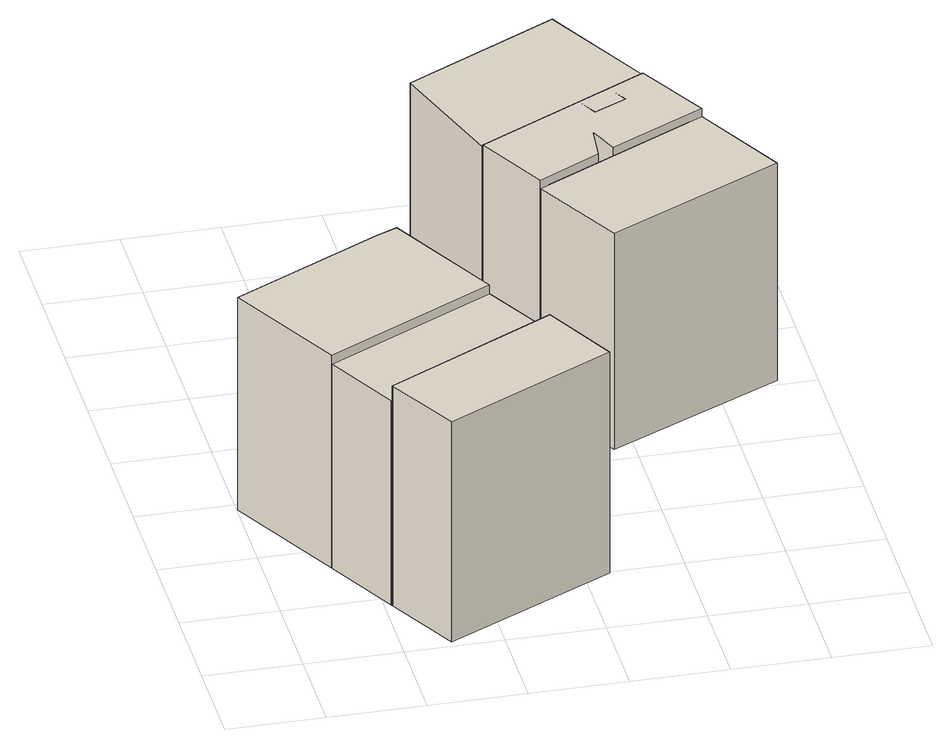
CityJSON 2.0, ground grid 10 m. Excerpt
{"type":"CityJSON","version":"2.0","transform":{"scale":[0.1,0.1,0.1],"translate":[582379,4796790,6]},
"CityObjects":{
"building1":{"type":"Building","children":["building1-1"],"geometry":[{"type":"MultiSurface","lod":"1","boundaries":[[[0,1,2,3]],[[1,4,5,2]],[[4,6,7,5]],[[6,8,9,7]],[[8,0,3,9]],[[8,6,4,1,0]]]}]},
"building1-1":{"type":"BuildingPart","attributes":{"name":"8297552_P","measuredHeight":24.12},"parents":["building1"],"geometry":[{"type":"MultiSurface","lod":"2","boundaries":[[[0,1,2,3]],[[1,4,5,2]],[[4,6,7,5]],[[6,8,9,7]],[[8,0,3,9]],[[8,6,4,1,0]]],"semantics":{"surfaces":[{"type":"WallSurface"},{"type":"RoofSurface"}],"values":[0,0,0,0,0,1]}}]},
"building2":{"type":"Building","children":["building2-1"],"geometry":[{"type":"MultiSurface","lod":"1","boundaries":[[[10,11,7,12]],[[11,13,5,7]],[[13,14,15,5]],[[14,10,12,15]],[[14,13,11,10]]]}]},
"building2-1":{"type":"BuildingPart","attributes":{"name":"8297582_P","measuredHeight":23.12},"parents":["building2"],"geometry":[{"type":"MultiSurface","lod":"2","boundaries":[[[10,11,7,12]],[[11,13,5,7]],[[13,14,15,5]],[[14,10,12,15]],[[14,13,11,10]]],"semantics":{"surfaces":[{"type":"WallSurface"},{"type":"RoofSurface"}],"values":[0,0,0,0,1]}}]},
"building3":{"type":"Building","children":["building3-1"],"geometry":[{"type":"MultiSurface","lod":"1","boundaries":[[[16,17,15,18]],[[17,19,20,15]],[[19,21,22,20]],[[21,16,18,22]],[[21,19,17,16]]]}]},
"building3-1":{"type":"BuildingPart","attributes":{"name":"8297551_P","measuredHeight":25},"parents":["building3"],"geometry":[{"type":"MultiSurface","lod":"2","boundaries":[[[16,17,15,18]],[[17,19,20,15]],[[19,21,22,20]],[[21,16,18,22]],[[21,19,17,16]]],"semantics":{"surfaces":[{"type":"WallSurface"},{"type":"RoofSurface"}],"values":[0,0,0,0,1]}}]},
"building4":{"type":"Building","children":["building4-1"],"geometry":[{"type":"MultiSurface","lod":"1","boundaries":[[[23,24,25,26]],[[24,27,28,25]],[[27,29,30,28]],[[29,23,26,30]],[[29,27,24,23]]]}]},
"building4-1":{"type":"BuildingPart","attributes":{"name":"8297500_P","measuredHeight":25.12},"parents":["building4"],"geometry":[{"type":"MultiSurface","lod":"2","boundaries":[[[23,24,25,26]],[[24,27,28,25]],[[27,29,30,28]],[[29,23,26,30]],[[29,27,24,23]]],"semantics":{"surfaces":[{"type":"WallSurface"},{"type":"RoofSurface"}],"values":[0,0,0,0,1]}}]},
"building5":{"type":"Building","children":["building5-1"],"geometry":[{"type":"MultiSurface","lod":"1","boundaries":[[[31,32,33,34]],[[32,35,36,33]],[[35,37,38,36]],[[37,39,40,38]],[[39,41,30,40]],[[41,42,43,30]],[[42,31,34,43]],[[42,41,39,37,35,32,31]]]}]},
"building5-1":{"type":"BuildingPart","attributes":{"name":"8297509_P","measuredHeight":25.35},"parents":["building5"],"geometry":[{"type":"MultiSurface","lod":"2","boundaries":[[[31,32,33,34]],[[32,35,36,33]],[[35,37,38,36]],[[37,39,40,38]],[[39,41,30,40]],[[41,42,43,30]],[[42,31,34,43]],[[44,45,46,47]],[[45,48,49,46]],[[48,50,51,49]],[[50,44,47,51]],[[42,41,39,37,35,32,31],[50,48,45,44]]],"semantics":{"surfaces":[{"type":"WallSurface"},{"type":"RoofSurface"}],"values":[0,0,0,0,0,0,0,0,0,0,0,1]}}]},
"building6":{"type":"Building","children":["building6-1"],"geometry":[{"type":"MultiSurface","lod":"1","boundaries":[[[52,53,38,54]],[[53,55,43,38]],[[55,56,57,43]],[[56,52,54,57]],[[56,55,53,52]]]}]},
"building6-1":{"type":"BuildingPart","attributes":{"name":"8297510_P","measuredHeight":24.52},"parents":["building6"],"geometry":[{"type":"MultiSurface","lod":"2","boundaries":[[[52,53,38,54]],[[53,55,43,38]],[[55,56,57,43]],[[56,52,54,57]],[[56,55,53,52]]],"semantics":{"surfaces":[{"type":"WallSurface"},{"type":"RoofSurface"}],"values":[0,0,0,0,1]}}]}
},
"vertices":[
[157,369,247],[178,378,247],[178,378,6],[157,369,6],[242,256,247],[242,256,5],[65,163,247],[65,163,6],[0,287,247],[0,287,6],
[106,84,237],[65,163,237],[106,84,6],[242,256,237],[284,177,237],[284,177,5],
[107,83,255],[284,177,255],[107,83,6],[325,97,255],[325,97,5],[148,5,255],[148,5,6],
[288,490,257],[246,619,257],[246,619,6],[288,490,6],[405,703,257],[405,703,6],[468,584,257],[468,584,6],
[410,457,259],[397,489,259],[397,489,5],[410,457,5],[393,448,259],[393,448,5],[328,413,259],[328,413,5],[288,489,259],[288,489,6],[468,584,259],[509,508,259],[509,508,5],
[396,546,259],[407,524,259],[407,524,6],[396,546,6],[441,541,259],[441,541,6],[429,563,259],[429,563,6],
[379,317,250],[328,413,250],[379,317,5],[509,508,250],[561,408,250],[561,408,4]
]}
